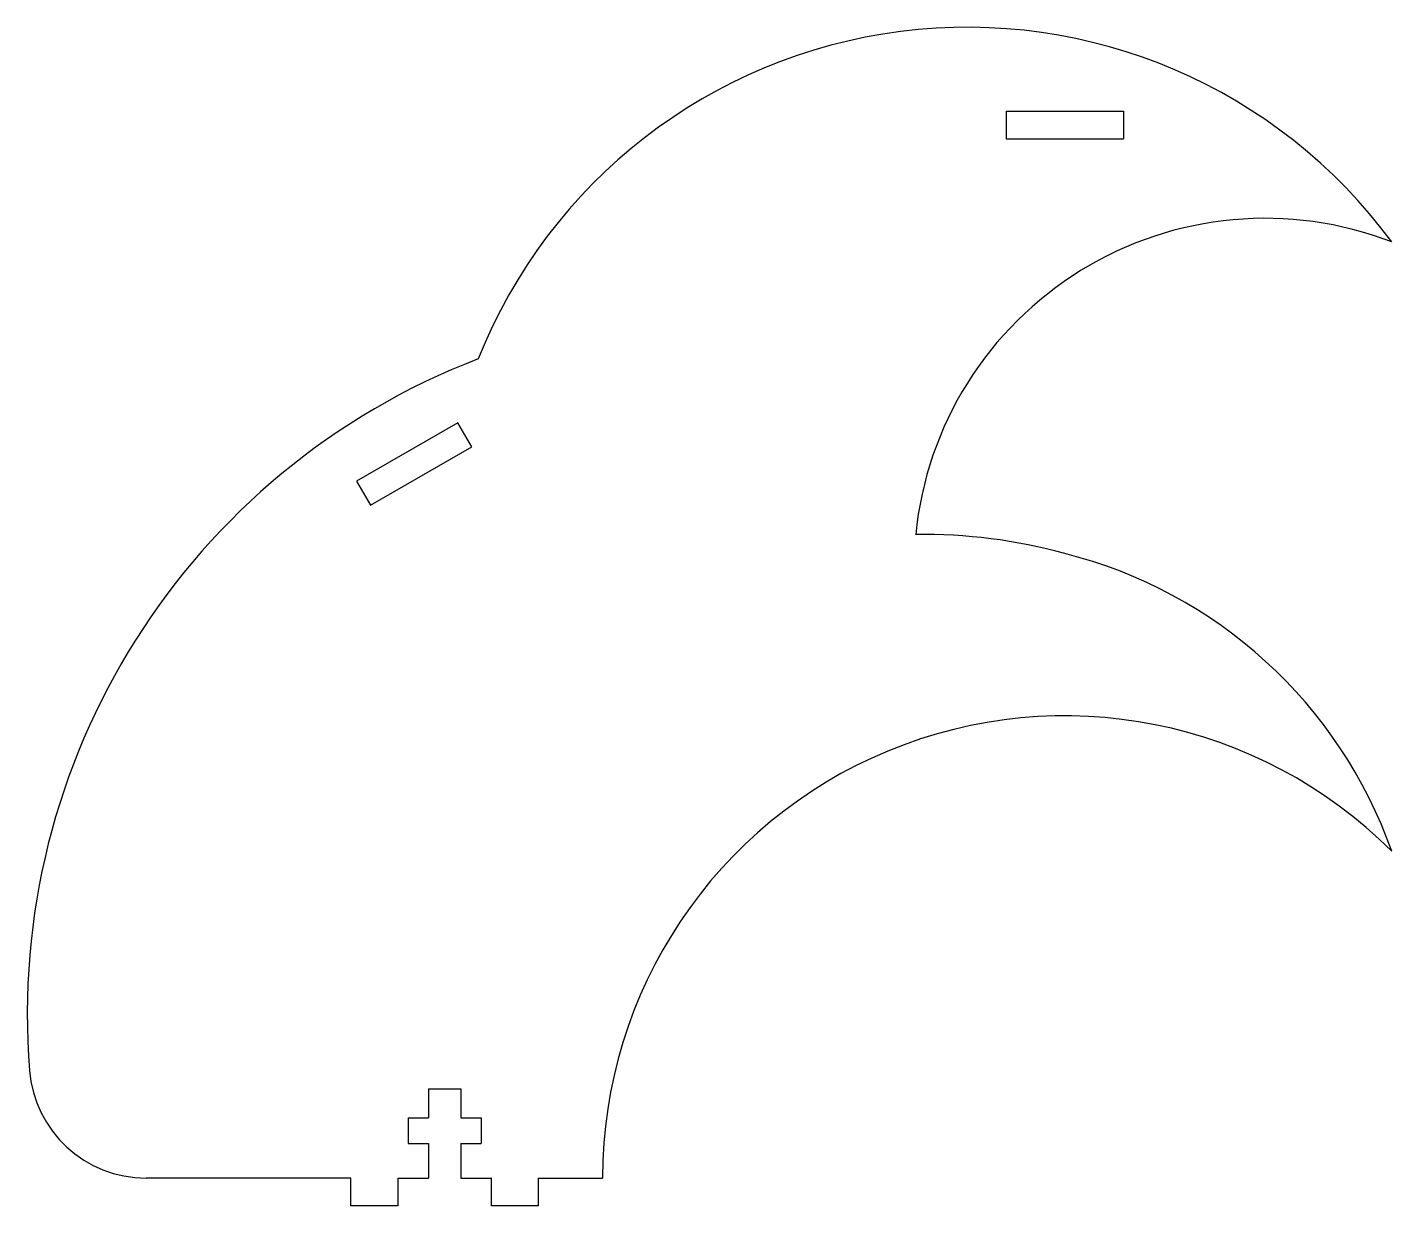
# Model space of a CAD drawing. Extents: x -4.43 to 1.4, y -0.12 to 4.92.
import ezdxf

# ---------------------------------------------------------------- set-up
doc = ezdxf.new("R2010")
doc.units = 0
doc.header["$MEASUREMENT"] = 0
doc.layers.add('VISIBLE', color=7, linetype='CONTINUOUS')

msp = doc.modelspace()

# ---------------------------------------------------------------- linework, layer by layer
at = {"layer": 'VISIBLE'}
for p, q in [((-0.25, 4.5591, 0.1181), (-0.25, 4.4409, 0.1181)), ((-0.25, 4.5591, 0.1181), (0.25, 4.5591, 0.1181)), ((0.25, 4.5591, 0.1181), (0.25, 4.4409, 0.1181)), ((-0.25, 4.4409, 0.1181), (0.25, 4.4409, 0.1181)), ((-2.5925, 3.2273, 0.1181), (-3.0256, 2.9773, 0.1181)), ((-2.5335, 3.125, 0.1181), (-2.5925, 3.2273, 0.1181)), ((-2.9665, 2.875, 0.1181), (-2.5335, 3.125, 0.1181)), ((-3.0256, 2.9773, 0.1181), (-2.9665, 2.875, 0.1181)), ((-2.719, 0.3819, 0.1181), (-2.719, 0.2569, 0.1181)), ((-2.719, 0.3819, 0.1181), (-2.581, 0.3819, 0.1181)), ((-2.581, 0.3819, 0.1181), (-2.581, 0.2569, 0.1181)), ((-2.806, 0.2569, 0.1181), (-2.806, 0.1475, 0.1181)), ((-2.806, 0.2569, 0.1181), (-2.719, 0.2569, 0.1181)), ((-2.581, 0.2569, 0.1181), (-2.4938, 0.2569, 0.1181)), ((-2.4938, 0.2569, 0.1181), (-2.4938, 0.1475, 0.1181)), ((-2.806, 0.1475, 0.1181), (-2.719, 0.1475, 0.1181)), ((-2.719, 0.1475, 0.1181), (-2.719, 0, 0.1181)), ((-2.581, 0.1475, 0.1181), (-2.4938, 0.1475, 0.1181)), ((-2.581, 0.1475, 0.1181), (-2.581, 0, 0.1181)), ((-3.05, 0, 0.1181), (-3.9246, 0, 0.1181)), ((-3.05, -0.1181, 0.1181), (-3.05, 0, 0.1181)), ((-2.85, 0, 0.1181), (-2.85, -0.1181, 0.1181)), ((-2.85, 0, 0.1181), (-2.719, 0, 0.1181)), ((-2.581, 0, 0.1181), (-2.45, 0, 0.1181)), ((-2.45, -0.1181, 0.1181), (-2.45, 0, 0.1181)), ((-2.25, 0, 0.1181), (-2.25, -0.1181, 0.1181)), ((-2.25, 0, 0.1181), (-1.975, 0, 0.1181)), ((-2.85, -0.1181, 0.1181), (-3.05, -0.1181, 0.1181)), ((-2.25, -0.1181, 0.1181), (-2.45, -0.1181, 0.1181))]:
    msp.add_line(p, q, dxfattribs=at)
for centre, radius, start, end in [((-0.4163, 2.6673, 0.1181), 2.25, 36.32156, 158.27857), ((0.8554, 2.601, 0.1181), 1.5, 68.85213, 174.31187), ((-1.4325, 0.6988, 0.1181), 3, 110.97757, 184.56185), ((-0.6, 0.5, 0.1181), 2.25, 74.53399, 90.94841), ((-0.4888, 0.7292, 0.1181), 2, 19.49198, 75.85242), ((0, 0, 0.1181), 1.975, 45, 180), ((-3.9246, 0.5, 0.1181), 0.5, 184.56185, 270)]:
    msp.add_arc(centre, radius, start, end, dxfattribs=at)

doc.saveas('drawing.dxf')
